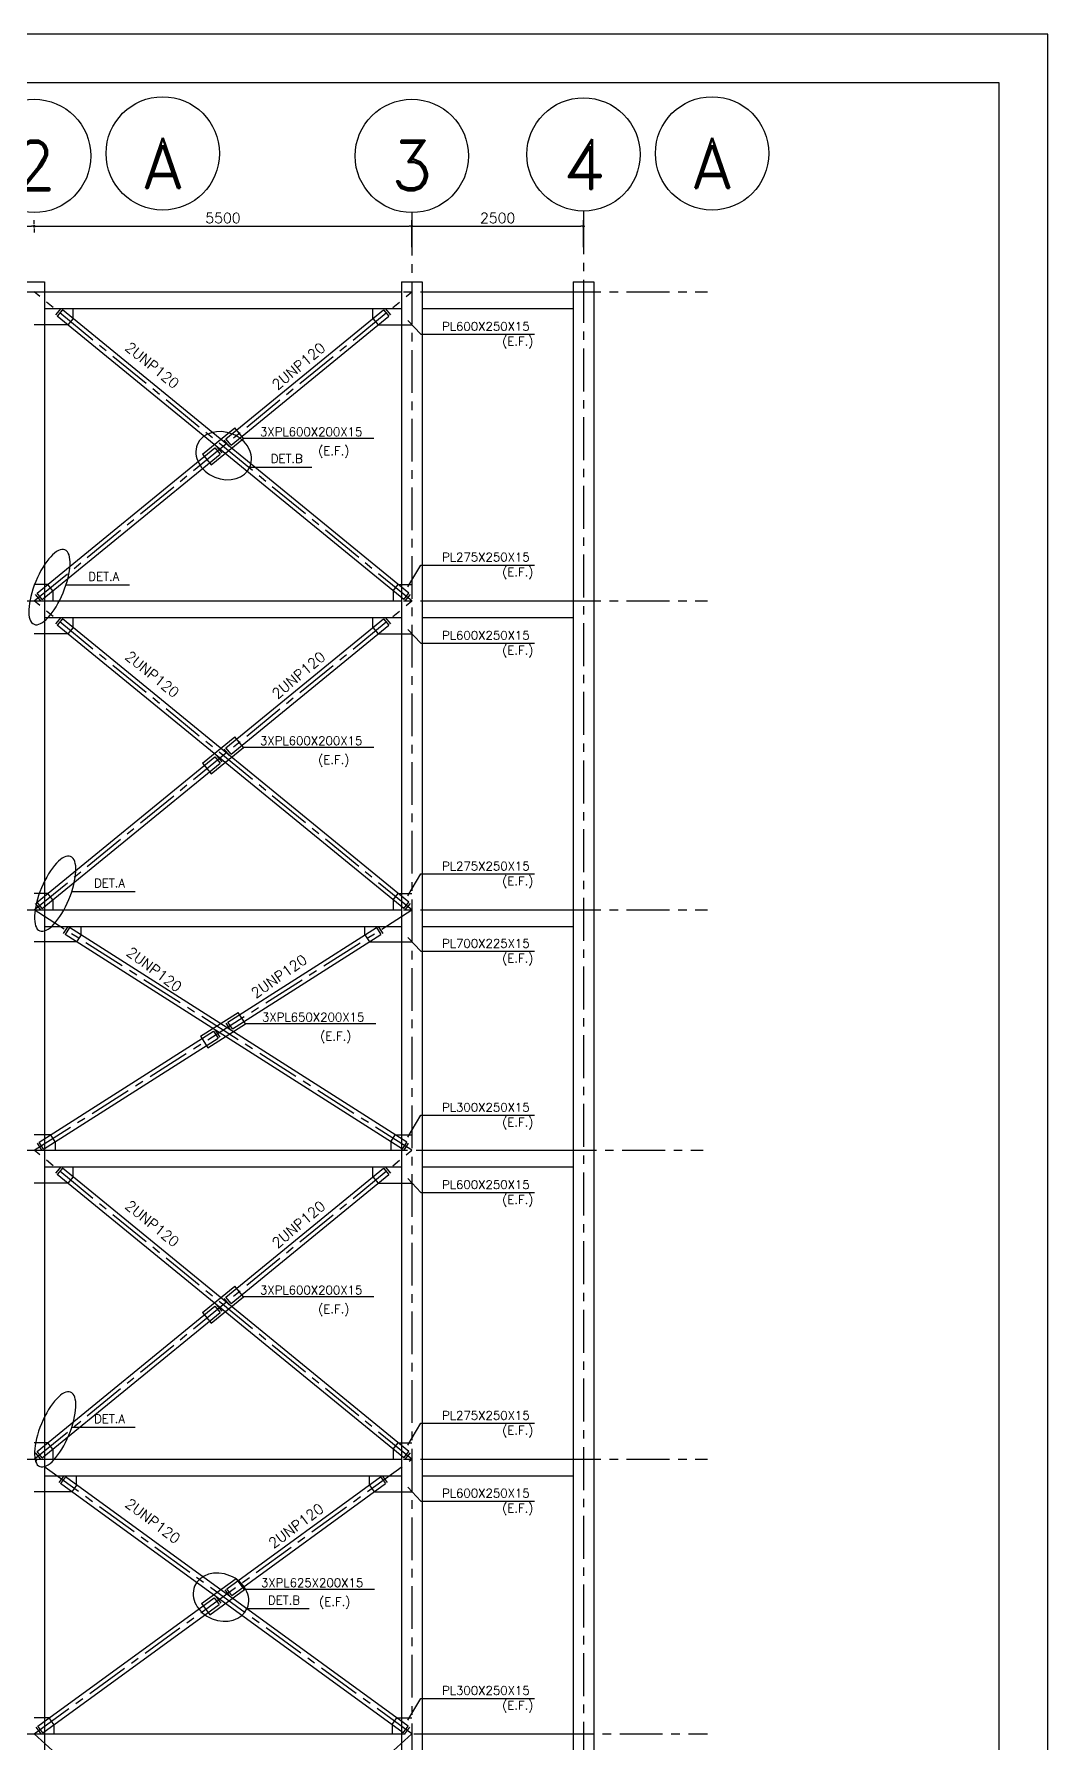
# Model space of a CAD drawing. Header units: inches. Extents: x 1387 to 2676, y -3554 to -2136.
# Drawn here: x 2550.19 to 2579.72, y -2833.79 to -2784.02 of the extents above; entities that cross this region are included whole.
import ezdxf
from ezdxf.enums import TextEntityAlignment as Align

# ---------------------------------------------------------------- set-up
doc = ezdxf.new("R2010")
doc.units = ezdxf.units.IN
doc.header["$MEASUREMENT"] = 0
for name, pattern in [('CENTER', [2, 1.25, -0.25, 0.25, -0.25]), ('DASHDOTX2', [2, 1, -0.5, 0, -0.5]), ('HIDDEN', [0.375, 0.25, -0.125])]:
    doc.linetypes.add(name, pattern=pattern)
for name, color, linetype in [('1', 1, 'Continuous'), ('2Y', 2, 'Continuous'), ('3', 3, 'HIDDEN'), ('3G', 3, 'Continuous'), ('Ax', 1, 'DASHDOTX2'), ('AXE', 1, 'CENTER'), ('DIM', 8, 'Continuous'), ('Layer4', 118, 'Continuous'), ('MEMBER TEXT', 7, 'Continuous'), ('Pich', 2, 'Continuous')]:
    doc.layers.add(name, color=color, linetype=linetype)
doc.styles.add('ROMANC', font='TXT.shx')
doc.styles.add('ROMAND', font='ROMAND.shx')
doc.styles.add('ROMANS', font='ROMANS')
doc.styles.add('ROMANT', font='romant')
doc.dimstyles.new('1-50-2', dxfattribs={"dimtxt": 0.3, "dimasz": 0.08, "dimexe": 0.18, "dimexo": 0.0625, "dimgap": 0.09, "dimtad": 1, "dimdec": 0, "dimlfac": 500, "dimdsep": 46, "dimtxsty": 'ROMANT', "dimblk": 'DOT', "dimcen": 0.09, "dimclrd": 1, "dimclre": 1, "dimclrt": 3, "dimadec": 0, "dimazin": 0, "dimtfac": 1, "dimtdec": 0, "dimtix": 1, "dimtofl": 0, "dimtmove": 2, "dimatfit": 3, "dimldrblk": 'DOT', "dimfxl": 1, "dimtolj": 1, "dimarcsym": 0})

# ---------------------------------------------------------------- blocks, each defined once
blk = doc.blocks.new('DOT')
at = {"layer": 'DIM', "color": 0, "linetype": 'ByBlock'}
blk.add_line((-0.5, 0), (-1, 0), dxfattribs=at)
at = {"layer": 'DIM', "color": 0, "linetype": 'ByBlock', "const_width": 0.5}
blk.add_lwpolyline([(-0.25, 0, 1), (0.25, 0, 1)], format="xyb", close=True, dxfattribs=at)
blk = doc.blocks.new('*D2706')
at = {"layer": 'Defpoints', "color": 0, "transparency": 16777216}
for p in [(2550.192, -2789.618), (2550.192, -2789.618), (2534.192, -2794.448)]:
    blk.add_point(p, dxfattribs=at)
at = {"layer": 'Pich', "color": 1, "lineweight": -2, "transparency": 16777216}
for p, q in [((2534.192, -2794.385), (2534.192, -2789.438)), ((2534.272, -2789.618), (2550.112, -2789.618)), ((2550.192, -2789.68), (2550.192, -2789.798))]:
    blk.add_line(p, q, dxfattribs=at)
at = {"layer": 'Pich', "color": 1, "lineweight": -2, "transparency": 16777216, "xscale": 0.08, "yscale": 0.08, "zscale": 0.08, "rotation": 180}
blk.add_blockref('DOT', (2534.192, -2789.618), dxfattribs=at)
at = {"layer": 'Pich', "color": 1, "lineweight": -2, "transparency": 16777216, "xscale": 0.08, "yscale": 0.08, "zscale": 0.08}
blk.add_blockref('DOT', (2550.192, -2789.618), dxfattribs=at)
at = {"layer": 'Pich', "color": 3, "transparency": 16777216, "insert": (2542.192, -2789.378), "char_height": 0.3, "attachment_point": 5, "style": 'ROMANT'}
blk.add_mtext('\\A1;8000', dxfattribs=at)
blk = doc.blocks.new('_Dot')
at = {"layer": 'DIM', "color": 0, "lineweight": -2}
blk.add_line((-0.5, 0), (-1, 0), dxfattribs=at)
at = {"layer": 'DIM', "color": 0, "const_width": 0.5}
blk.add_lwpolyline([(-0.25, 0, 1), (0.25, 0, 1)], format="xyb", close=True, dxfattribs=at)
blk = doc.blocks.new('*D2696')
at = {"layer": 'Defpoints', "color": 0, "transparency": 16777216}
for p in [(2550.192, -2789.618), (2561.192, -2789.618), (2561.192, -2790.293)]:
    blk.add_point(p, dxfattribs=at)
at = {"layer": 'Pich', "color": 1, "lineweight": -2, "transparency": 16777216}
for p, q in [((2550.192, -2789.555), (2550.192, -2789.438)), ((2561.192, -2790.23), (2561.192, -2789.438)), ((2550.272, -2789.618), (2561.112, -2789.618))]:
    blk.add_line(p, q, dxfattribs=at)
at = {"layer": 'Pich', "color": 1, "lineweight": -2, "transparency": 16777216, "xscale": 0.08, "yscale": 0.08, "zscale": 0.08, "rotation": 180}
blk.add_blockref('DOT', (2550.192, -2789.618), dxfattribs=at)
at = {"layer": 'Pich', "color": 1, "lineweight": -2, "transparency": 16777216, "xscale": 0.08, "yscale": 0.08, "zscale": 0.08}
blk.add_blockref('DOT', (2561.192, -2789.618), dxfattribs=at)
at = {"layer": 'Pich', "color": 3, "transparency": 16777216, "insert": (2555.692, -2789.378), "char_height": 0.3, "attachment_point": 5, "style": 'ROMANT'}
blk.add_mtext('\\A1;5500', dxfattribs=at)
blk = doc.blocks.new('*D2697')
at = {"layer": 'Defpoints', "color": 0, "transparency": 16777216}
for p in [(2561.192, -2789.618), (2566.192, -2789.618), (2566.192, -2790.293)]:
    blk.add_point(p, dxfattribs=at)
at = {"layer": 'Pich', "color": 1, "lineweight": -2, "transparency": 16777216}
for p, q in [((2561.192, -2789.555), (2561.192, -2789.438)), ((2566.192, -2790.23), (2566.192, -2789.438)), ((2561.272, -2789.618), (2566.112, -2789.618))]:
    blk.add_line(p, q, dxfattribs=at)
at = {"layer": 'Pich', "color": 1, "lineweight": -2, "transparency": 16777216, "xscale": 0.08, "yscale": 0.08, "zscale": 0.08, "rotation": 180}
blk.add_blockref('DOT', (2561.192, -2789.618), dxfattribs=at)
at = {"layer": 'Pich', "color": 1, "lineweight": -2, "transparency": 16777216, "xscale": 0.08, "yscale": 0.08, "zscale": 0.08}
blk.add_blockref('DOT', (2566.192, -2789.618), dxfattribs=at)
at = {"layer": 'Pich', "color": 3, "transparency": 16777216, "insert": (2563.692, -2789.378), "char_height": 0.3, "attachment_point": 5, "style": 'ROMANT'}
blk.add_mtext('\\A1;2500', dxfattribs=at)

msp = doc.modelspace()

# ---------------------------------------------------------------- linework, layer by layer
at = {"layer": '1'}
msp.add_lwpolyline([(2578.30094543, -2866.70794153), (2578.30094543, -2785.43959136), (2521.6679488, -2785.43959136), (2521.6679488, -2866.70794153)], close=True, dxfattribs=at)
at = {"layer": '2Y'}
for p, q in [((2561.0796015, -2792.35953672, -0.01499989), (2561.44983005, -2792.76531174, -0.01499989)), ((2561.44983005, -2792.76531174, -0.01499989), (2564.76689617, -2792.76531174, -0.01499989)), ((2560.0815145, -2795.80315067, -0.0073172), (2556.28814561, -2795.80315067, -0.0073172)), ((2556.47337221, -2796.63261006, -0.00749991), (2558.28126105, -2796.63261006, -0.00749991)), ((2561.07966009, -2800.1189692, -0.01499989), (2561.44988863, -2799.48584324, -0.01499989)), ((2561.44988863, -2799.48584324, -0.01499989), (2564.76695475, -2799.48584324, -0.01499989)), ((2551.12052916, -2800.06597542, -0.01484509), (2552.9677752, -2800.06597542, -0.01484509)), ((2561.07961892, -2801.35953672, -0.01499989), (2561.44984747, -2801.76531174, -0.01499989)), ((2561.44984747, -2801.76531174, -0.01499989), (2564.76691359, -2801.76531174, -0.01499989)), ((2560.08153192, -2804.80315067, -0.0073172), (2556.28816302, -2804.80315067, -0.0073172)), ((2561.0796775, -2809.1189692, -0.01499989), (2561.44990605, -2808.48584324, -0.01499989)), ((2561.44990605, -2808.48584324, -0.01499989), (2564.76697217, -2808.48584324, -0.01499989)), ((2551.28828225, -2808.9965196, -0.01484509), (2553.13552829, -2808.9965196, -0.01484509)), ((2561.07966347, -2810.33217698), (2561.44989202, -2810.73795199)), ((2561.44989202, -2810.73795199), (2564.76695814, -2810.73795199)), ((2560.1399966, -2812.85320866, 0.00675369), (2556.34662771, -2812.85320866, 0.00675369)), ((2561.07967433, -2816.14680014, 0.00000569), (2561.44990287, -2815.51367418, 0.00000569)), ((2561.44990287, -2815.51367418, 0.00000569), (2564.76696899, -2815.51367418, 0.00000569)), ((2561.0796015, -2817.35977601), (2561.44983005, -2817.76555103)), ((2561.44983005, -2817.76555103), (2564.76689617, -2817.76555103)), ((2560.0815145, -2820.80338996, 0.00768268), (2556.28814561, -2820.80338996, 0.00768268)), ((2551.28826483, -2824.59990604, 0.0001548), (2553.13551087, -2824.59990604, 0.0001548)), ((2561.07966009, -2825.11920849), (2561.44988863, -2824.48608253)), ((2561.44988863, -2824.48608253), (2564.76695475, -2824.48608253)), ((2561.07964837, -2826.3473894), (2561.44987692, -2826.75316441)), ((2561.44987692, -2826.75316441), (2564.76694304, -2826.75316441)), ((2560.1085482, -2829.32676045, -0.00780765), (2556.31517931, -2829.32676045, -0.00780765)), ((2556.39412521, -2829.88397781, -0.00749998), (2558.20201405, -2829.88397781, -0.00749998)), ((2561.07965584, -2833.13157721, -0.000008), (2561.44988439, -2832.49845124, -0.000008)), ((2561.44988439, -2832.49845124, -0.000008), (2564.76695051, -2832.49845124, -0.000008))]:
    msp.add_line(p, q, dxfattribs=at)
at = {"layer": '2Y', "extrusion": (0, 0, -1)}
for centre in [(2555.71203455, -2796.29946779, -0.00749991), (2555.63278755, -2829.55083554, -0.00749998)]:
    msp.add_ellipse(centre, major_axis=(0.76773116, -0.31833612), ratio=0.8162990064, start_param=-1.5707963268, end_param=4.7123889804, dxfattribs=at)
for centre in [(2550.63691316, -2800.12840288, -0.01484509), (2550.80466625, -2809.05894707, -0.01484509), (2550.80464883, -2824.66233351, 0.0001548)]:
    msp.add_ellipse(centre, major_axis=(0.44980915, 1.08480463), ratio=0.3680028453, dxfattribs=at)
at = {"layer": '3G'}
for p, q in [((2549.89200652, -2791.23267446), (2550.49200652, -2791.23267446)), ((2550.49200652, -2791.23267446), (2550.49206565, -2853.93267446)), ((2550.49205584, -2791.53265937, 0.01499996), (2560.8921083, -2791.53264956, 0.01499996)), ((2560.89205899, -2791.23268483), (2561.49205899, -2791.23268483)), ((2560.89205899, -2791.23268483), (2560.89211811, -2853.93268483)), ((2561.49205899, -2791.23268483), (2561.49211811, -2853.93268483)), ((2561.4921083, -2791.53265937, 0.01499996), (2565.8921083, -2791.53265937, 0.01499996)), ((2565.89205899, -2791.23268954), (2566.49205899, -2791.23268954)), ((2565.89205899, -2791.23268954), (2565.89211811, -2853.93268954)), ((2566.49205899, -2791.23268954), (2566.49211811, -2853.93268954)), ((2550.49205584, -2792.01265937, 0.01499996), (2560.8921083, -2792.01264956, 0.01499996)), ((2551.32388669, -2792.30370365, -0.00095441), (2551.32388641, -2792.01241917, 0.01500004)), ((2560.06002764, -2792.30370365, -0.00095441), (2560.06002791, -2792.01241917, 0.01500004)), ((2561.4921083, -2792.01265937, 0.01499996), (2565.8921083, -2792.01265937, 0.01499996)), ((2551.17191236, -2792.48945564, -0.00095441), (2550.1919586, -2792.48945471, -0.01499989)), ((2551.01430004, -2792.05041309, -0.00095441), (2550.8623257, -2792.23616508, -0.00095441)), ((2560.9560598, -2800.4944265, -0.01478177), (2550.8623257, -2792.23616508, -0.00101774)), ((2561.10803413, -2800.3086745, -0.01478177), (2551.01430004, -2792.05041309, -0.00101774)), ((2551.32388669, -2792.30370365, -0.00095441), (2551.17191236, -2792.48945564, -0.00095441)), ((2555.77592651, -2795.80877191, -0.00728179), (2560.36961429, -2792.05041309, -0.00101774)), ((2555.92790085, -2795.9945239, -0.00728179), (2560.52158862, -2792.23616508, -0.00101774)), ((2560.06002764, -2792.30370365, -0.00095441), (2560.21200197, -2792.48945564, -0.00095441)), ((2560.21200197, -2792.48945564, -0.00095441), (2561.19195572, -2792.48945471, -0.01499989)), ((2560.36961429, -2792.05041309, -0.00095441), (2560.52158862, -2792.23616508, -0.00095441)), ((2555.09576872, -2796.26188429, -0.00814019), (2556.03485505, -2795.49356402, -0.00685963)), ((2556.28814561, -2795.80315067, -0.00734511), (2556.03485505, -2795.49356402, -0.00734511)), ((2555.34905927, -2796.57147094, -0.00814019), (2556.28814561, -2795.80315067, -0.00685963)), ((2555.88146285, -2796.03251748, -0.00734511), (2555.72948852, -2795.84676549, -0.00734511)), ((2555.92790085, -2795.9945239, -0.00734511), (2555.77592651, -2795.80877191, -0.00734511)), ((2550.27588019, -2800.3086745, -0.01478177), (2555.45601348, -2796.07051106, -0.00771803)), ((2550.42785453, -2800.4944265, -0.01478177), (2555.60798781, -2796.25626305, -0.00771803)), ((2555.09576872, -2796.26188429, -0.0076547), (2555.34905927, -2796.57147094, -0.0076547)), ((2555.45601348, -2796.07051106, -0.0076547), (2555.60798781, -2796.25626305, -0.0076547)), ((2555.50245148, -2796.03251748, -0.0076547), (2555.65442581, -2796.21826947, -0.0076547)), ((2550.58546684, -2800.05538395, -0.01484509), (2550.19191039, -2800.05538432, -0.01499989)), ((2550.42785453, -2800.4944265, -0.01484509), (2550.27588019, -2800.3086745, -0.01484509)), ((2550.73744118, -2800.24113594, -0.01484509), (2550.58546684, -2800.05538395, -0.01484509)), ((2550.73744118, -2800.24113594, -0.01484509), (2550.7374409, -2800.5324105, 0.00000007)), ((2560.64647315, -2800.24113594, -0.01484509), (2560.79844748, -2800.05538395, -0.01484509)), ((2560.64647315, -2800.24113594, -0.01484509), (2560.64647342, -2800.5324105, 0.00000007)), ((2560.79844748, -2800.05538395, -0.01484509), (2561.19200393, -2800.05538432, -0.01499989)), ((2560.9560598, -2800.4944265, -0.01484509), (2561.10803413, -2800.3086745, -0.01484509)), ((2550.49205584, -2800.53265937, 0.01499996), (2560.8921083, -2800.53264956, 0.01499996)), ((2561.4921083, -2800.53265937, 0.01499996), (2565.8921083, -2800.53265937, 0.01499996)), ((2551.17192977, -2801.48945564, -0.00095441), (2550.19197602, -2801.48945471, -0.01499989)), ((2550.49205584, -2801.01265937, 0.01499996), (2560.8921083, -2801.01264956, 0.01499996)), ((2551.01431745, -2801.05041309, -0.00095441), (2550.86234312, -2801.23616508, -0.00095441)), ((2560.95607722, -2809.4944265, -0.01478177), (2550.86234312, -2801.23616508, -0.00101774)), ((2561.10805155, -2809.3086745, -0.01478177), (2551.01431745, -2801.05041309, -0.00101774)), ((2551.3239041, -2801.30370365, -0.00095441), (2551.17192977, -2801.48945564, -0.00095441)), ((2551.3239041, -2801.30370365, -0.00095441), (2551.32390383, -2801.01241917, 0.01500004)), ((2555.77594393, -2804.80877191, -0.00728179), (2560.36963171, -2801.05041309, -0.00101774)), ((2555.92791826, -2804.9945239, -0.00728179), (2560.52160604, -2801.23616508, -0.00101774)), ((2560.06004505, -2801.30370365, -0.00095441), (2560.06004533, -2801.01241917, 0.01500004)), ((2560.06004505, -2801.30370365, -0.00095441), (2560.21201939, -2801.48945564, -0.00095441)), ((2560.21201939, -2801.48945564, -0.00095441), (2561.19197314, -2801.48945471, -0.01499989)), ((2560.36963171, -2801.05041309, -0.00095441), (2560.52160604, -2801.23616508, -0.00095441)), ((2561.4921083, -2801.01265937, 0.01499996), (2565.8921083, -2801.01265937, 0.01499996)), ((2555.09578613, -2805.26188429, -0.00814019), (2556.03487247, -2804.49356402, -0.00685963)), ((2555.34907669, -2805.57147094, -0.00814019), (2556.28816302, -2804.80315067, -0.00685963)), ((2555.88148026, -2805.03251748, -0.00734511), (2555.72950593, -2804.84676549, -0.00734511)), ((2555.92791826, -2804.9945239, -0.00734511), (2555.77594393, -2804.80877191, -0.00734511)), ((2556.28816302, -2804.80315067, -0.00734511), (2556.03487247, -2804.49356402, -0.00734511)), ((2550.27589761, -2809.3086745, -0.01478177), (2555.4560309, -2805.07051106, -0.00771803)), ((2550.42787194, -2809.4944265, -0.01478177), (2555.60800523, -2805.25626305, -0.00771803)), ((2555.09578613, -2805.26188429, -0.0076547), (2555.34907669, -2805.57147094, -0.0076547)), ((2555.4560309, -2805.07051106, -0.0076547), (2555.60800523, -2805.25626305, -0.0076547)), ((2555.50246889, -2805.03251748, -0.0076547), (2555.65444323, -2805.21826947, -0.0076547)), ((2550.58548426, -2809.05538395, -0.01484509), (2550.19192781, -2809.05538432, -0.01499989)), ((2550.42787194, -2809.4944265, -0.01484509), (2550.27589761, -2809.3086745, -0.01484509)), ((2550.73745859, -2809.24113594, -0.01484509), (2550.58548426, -2809.05538395, -0.01484509)), ((2550.73745859, -2809.24113594, -0.01484509), (2550.73745832, -2809.5324105, 0.00000007)), ((2560.64649056, -2809.24113594, -0.01484509), (2560.7984649, -2809.05538395, -0.01484509)), ((2560.64649056, -2809.24113594, -0.01484509), (2560.64649084, -2809.5324105, 0.00000007)), ((2560.7984649, -2809.05538395, -0.01484509), (2561.19202135, -2809.05538432, -0.01499989)), ((2560.95607722, -2809.4944265, -0.01484509), (2561.10805155, -2809.3086745, -0.01484509)), ((2550.49205584, -2809.53265937, 0.01499996), (2560.8921083, -2809.53264956, 0.01499996)), ((2561.4921083, -2809.53265937, 0.01499996), (2565.8921083, -2809.53265937, 0.01499996)), ((2550.49205584, -2810.01265937, 0.01499996), (2560.8921083, -2810.01264956, 0.01499996)), ((2551.22053535, -2810.04486314, 0.00124545), (2551.09168357, -2810.24734085, 0.00124545)), ((2560.91781504, -2816.50044638, 0.01471359), (2551.09168357, -2810.24734085, 0.00131448)), ((2561.04666681, -2816.29796867, 0.01471359), (2551.22053535, -2810.04486314, 0.00131448)), ((2551.55799819, -2810.2596161, 0.00124545), (2551.42914642, -2810.4620938, 0.00124545)), ((2551.55799819, -2810.2596161, 0.00124545), (2551.55799842, -2810.01265057, 0.01499996)), ((2555.83736195, -2812.7979917, 0.00721386), (2560.1636288, -2810.04486314, 0.00131448)), ((2555.96621414, -2813.00046914, 0.00721386), (2560.29248057, -2810.24734085, 0.00131448)), ((2559.82616595, -2810.2596161, 0.00124545), (2559.82616572, -2810.01265057, 0.01499996)), ((2559.82616595, -2810.2596161, 0.00124545), (2559.95501773, -2810.4620938, 0.00124545)), ((2560.1636288, -2810.04486314, 0.00124545), (2560.29248057, -2810.24734085, 0.00124545)), ((2561.4921083, -2810.01265937, 0.01499996), (2565.8921083, -2810.01265937, 0.01499996)), ((2551.42914642, -2810.4620938, 0.00124545), (2550.19214645, -2810.46209497)), ((2559.95501773, -2810.4620938, 0.00124545), (2561.19201769, -2810.46209497)), ((2555.03753643, -2813.2121555, 0.00824595), (2556.13187406, -2812.51574627, 0.00675369)), ((2555.25229009, -2813.54961789, 0.00824595), (2556.34662771, -2812.85320866, 0.00675369)), ((2555.91559471, -2813.03268208, 0.00771676), (2555.78674252, -2812.83020465, 0.00728289)), ((2555.96621414, -2813.00046914, 0.00771676), (2555.83736188, -2812.7979916, 0.00728289)), ((2556.34662771, -2812.85320866, 0.00786138), (2556.13187406, -2812.51574627, 0.00713827)), ((2550.33749733, -2816.29796867, 0.01471359), (2555.41795, -2813.06489502, 0.00778578)), ((2550.4663491, -2816.50044638, 0.01471359), (2555.5468022, -2813.26737246, 0.00778578)), ((2555.03753643, -2813.2121555, 0.00713826), (2555.25229009, -2813.54961789, 0.00786138)), ((2555.41795, -2813.06489502, 0.00728289), (2555.54680226, -2813.26737257, 0.00771675)), ((2555.46856943, -2813.03268208, 0.00728289), (2555.59742162, -2813.23515952, 0.00771675)), ((2550.67496017, -2816.08321572, 0.01478261), (2550.19195993, -2816.08321526)), ((2550.4663491, -2816.50044638, 0.01478261), (2550.33749733, -2816.29796867, 0.01478261)), ((2550.80381194, -2816.28569342, 0.01478261), (2550.67496017, -2816.08321572, 0.01478261)), ((2550.80381194, -2816.28569342, 0.01478261), (2550.80381217, -2816.53265895, 0.02999992)), ((2560.5803522, -2816.28569342, 0.01478261), (2560.58035197, -2816.53265895, 0.02999992)), ((2560.5803522, -2816.28569342, 0.01478261), (2560.70920397, -2816.08321572, 0.01478261)), ((2560.70920397, -2816.08321572, 0.01478261), (2561.19220421, -2816.08321526)), ((2560.91781504, -2816.50044638, 0.01478261), (2561.04666681, -2816.29796867, 0.01478261)), ((2550.49203083, -2816.53265925), (2560.8920833, -2816.53264944)), ((2561.4920833, -2816.53265925), (2565.8920833, -2816.53265925)), ((2550.49203083, -2817.01265925), (2560.8920833, -2817.01264944)), ((2551.01430004, -2817.05065238, 0.01404548), (2550.8623257, -2817.23640437, 0.01404548)), ((2560.9560598, -2825.49466579, 0.00021812), (2550.8623257, -2817.23640437, 0.01398215)), ((2561.10803413, -2825.30891379, 0.00021812), (2551.01430004, -2817.05065238, 0.01398215)), ((2551.32388669, -2817.30394294, 0.01404548), (2551.17191236, -2817.48969493, 0.01404548)), ((2551.32388669, -2817.30394294, 0.01404548), (2551.32388641, -2817.01265846, 0.02999992)), ((2555.77592651, -2820.8090112, 0.0077181), (2560.36961429, -2817.05065238, 0.01398215)), ((2555.92790085, -2820.99476319, 0.0077181), (2560.52158862, -2817.23640437, 0.01398215)), ((2560.06002764, -2817.30394294, 0.01404548), (2560.06002791, -2817.01265846, 0.02999992)), ((2560.06002764, -2817.30394294, 0.01404548), (2560.21200197, -2817.48969493, 0.01404548)), ((2560.36961429, -2817.05065238, 0.01404548), (2560.52158862, -2817.23640437, 0.01404548)), ((2561.4920833, -2817.01265925), (2565.8920833, -2817.01265925)), ((2551.17191236, -2817.48969493, 0.01404548), (2550.1919586, -2817.489694)), ((2560.21200197, -2817.48969493, 0.01404548), (2561.19195572, -2817.489694)), ((2555.09576872, -2821.26212358, 0.0068597), (2556.03485505, -2820.49380331, 0.00814026)), ((2555.34905927, -2821.57171023, 0.0068597), (2556.28814561, -2820.80338996, 0.00814026)), ((2555.88146285, -2821.03275677, 0.00765478), (2555.72948852, -2820.84700478, 0.00765478)), ((2555.92790085, -2820.99476319, 0.00765478), (2555.77592651, -2820.8090112, 0.00765478)), ((2556.28814561, -2820.80338996, 0.00765478), (2556.03485505, -2820.49380331, 0.00765478)), ((2550.27588019, -2825.30891379, 0.00021812), (2555.45601348, -2821.07075035, 0.00728186)), ((2550.42785453, -2825.49466579, 0.00021812), (2555.60798781, -2821.25650234, 0.00728186)), ((2555.09576872, -2821.26212358, 0.00734518), (2555.34905927, -2821.57171023, 0.00734518)), ((2555.45601348, -2821.07075035, 0.00734518), (2555.60798781, -2821.25650234, 0.00734518)), ((2555.50245148, -2821.03275677, 0.00734518), (2555.65442581, -2821.21850876, 0.00734518)), ((2550.58546684, -2825.05562324, 0.0001548), (2550.19191039, -2825.05562361)), ((2550.42785453, -2825.49466579, 0.0001548), (2550.27588019, -2825.30891379, 0.0001548)), ((2550.73744118, -2825.24137523, 0.0001548), (2550.58546684, -2825.05562324, 0.0001548)), ((2550.73744118, -2825.24137523, 0.0001548), (2550.7374409, -2825.53264979, 0.01499996)), ((2560.64647315, -2825.24137523, 0.0001548), (2560.79844748, -2825.05562324, 0.0001548)), ((2560.64647315, -2825.24137523, 0.0001548), (2560.64647342, -2825.53264979, 0.01499996)), ((2560.79844748, -2825.05562324, 0.0001548), (2561.19200393, -2825.05562361)), ((2560.9560598, -2825.49466579, 0.0001548), (2561.10803413, -2825.30891379, 0.0001548)), ((2550.49205584, -2825.53265937, 0.01499996), (2560.8921083, -2825.53264956, 0.01499996)), ((2561.4921083, -2825.53265937, 0.01499996), (2565.8921083, -2825.53265937, 0.01499996)), ((2550.49205584, -2826.01265937, 0.01499996), (2560.8921083, -2826.01264956, 0.01499996)), ((2551.10469055, -2826.04794918, -0.00108195), (2550.96352919, -2826.24204573, -0.00108195)), ((2560.93956852, -2833.49735904, -0.014818), (2550.96352919, -2826.24204573, -0.00114811)), ((2561.08072988, -2833.30326249, -0.014818), (2551.10469055, -2826.04794918, -0.00114811)), ((2551.4281848, -2826.28321811, -0.00108195), (2551.28702344, -2826.47731466, -0.00108195)), ((2551.4281848, -2826.28321811, -0.00108195), (2551.42818454, -2826.01265849, 0.01499996)), ((2555.80346943, -2829.30323527, -0.00728147), (2560.27947456, -2826.04794053, -0.00114811)), ((2555.94463149, -2829.49733131, -0.00728147), (2560.42063629, -2826.24203681, -0.00114811)), ((2559.95598076, -2826.28321007, -0.00108195), (2559.9559805, -2826.01265045, 0.01499996)), ((2559.95598076, -2826.28321007, -0.00108195), (2560.09714248, -2826.47730635, -0.00108195)), ((2560.27947456, -2826.04794053, -0.00108195), (2560.42063629, -2826.24203681, -0.00108195)), ((2561.4921083, -2826.01265937, 0.01499996), (2565.8921083, -2826.01265937, 0.01499996)), ((2551.28702344, -2826.47731466, -0.00108195), (2550.19216333, -2826.47731776)), ((2560.09714248, -2826.47730635, -0.00108195), (2561.19200259, -2826.47730738)), ((2555.06899238, -2829.73848342, -0.00822342), (2556.07990922, -2829.00326704, -0.00683819)), ((2555.30426247, -2830.06197683, -0.00822342), (2556.31517931, -2829.32676045, -0.00683819)), ((2555.94463149, -2829.49733131, -0.00771366), (2555.80346937, -2829.30323519, -0.00734796)), ((2556.31517931, -2829.32676045, -0.00783556), (2556.07990922, -2829.00326704, -0.00722606)), ((2550.30344892, -2833.30327265, -0.014818), (2555.4395402, -2829.56791256, -0.00778015)), ((2550.44461065, -2833.49736894, -0.014818), (2555.58070225, -2829.76200861, -0.00778015)), ((2555.06899238, -2829.73848342, -0.00722606), (2555.30426247, -2830.06197683, -0.00783556)), ((2555.4395402, -2829.56791256, -0.00734796), (2555.58070231, -2829.76200869, -0.00771366)), ((2550.62694273, -2833.06800311, -0.014818), (2550.19194391, -2833.0680027)), ((2550.44461065, -2833.49736894, -0.014818), (2550.30344892, -2833.30327265, -0.014818)), ((2550.76810445, -2833.26209939, -0.014818), (2550.62694273, -2833.06800311, -0.014818)), ((2550.76810445, -2833.26209939, -0.014818), (2550.76810471, -2833.53265911)), ((2560.61607427, -2833.26209011, -0.014818), (2560.75723563, -2833.06799356, -0.014818)), ((2560.61607427, -2833.26209011, -0.014818), (2560.61607452, -2833.53264982)), ((2560.75723563, -2833.06799356, -0.014818), (2561.19223444, -2833.06799233)), ((2560.93956852, -2833.49735904, -0.014818), (2561.08072988, -2833.30326249, -0.014818)), ((2550.49205584, -2833.53265937), (2560.8921083, -2833.53264956)), ((2561.4921083, -2833.53265937), (2565.8921083, -2833.53265937))]:
    msp.add_line(p, q, dxfattribs=at)
at = {"layer": 'Ax', "linetype": 'Continuous', "ltscale": 0.5}
for centre in [(2550.19188002, -2787.57125455), (2553.9361621, -2787.49569755), (2561.19193248, -2787.57125455), (2566.19193248, -2787.52725571), (2569.93621456, -2787.49569755)]:
    msp.add_circle(centre, 1.65, dxfattribs=at)
at = {"layer": 'AXE'}
for p, q in [((2561.19204741, -2789.2250251), (2561.19197496, -2855.78661018)), ((2566.19204741, -2789.18102626), (2566.19197496, -2855.78661018)), ((2525.44805149, -2791.53265937), (2569.80375411, -2791.53265937)), ((2561.19200348, -2800.53242008, -0.01499989), (2550.19191084, -2791.53261488, 0.00000007)), ((2550.19191084, -2800.53242008, -0.01499989), (2561.19200348, -2791.53261488, 0.00000007)), ((2550.96786204, -2792.01241951, -0.00095441), (2550.81588771, -2792.1981715, -0.00095441)), ((2560.41605229, -2792.01241951, -0.00095441), (2560.56802662, -2792.1981715, -0.00095441)), ((2550.38141653, -2800.53242008, -0.01484509), (2550.2294422, -2800.34666809, -0.01484509)), ((2561.0024978, -2800.53242008, -0.01484509), (2561.15447213, -2800.34666809, -0.01484509)), ((2525.44805149, -2800.53265937), (2569.80375411, -2800.53265937)), ((2561.1920209, -2809.53242008, -0.01499989), (2550.19192826, -2800.53261488, 0.00000007)), ((2550.19192826, -2809.53242008, -0.01499989), (2561.1920209, -2800.53261488, 0.00000007)), ((2550.96787945, -2801.01241951, -0.00095441), (2550.81590512, -2801.1981715, -0.00095441)), ((2560.4160697, -2801.01241951, -0.00095441), (2560.56804404, -2801.1981715, -0.00095441)), ((2550.38143394, -2809.53242008, -0.01484509), (2550.22945961, -2809.34666809, -0.01484509)), ((2561.00251521, -2809.53242008, -0.01484509), (2561.15448955, -2809.34666809, -0.01484509)), ((2525.44805149, -2809.53265937), (2569.80375411, -2809.53265937)), ((2550.19191084, -2816.53285417, 0.01499996), (2561.19201857, -2809.53265937)), ((2561.1922533, -2816.53285417, 0.01499996), (2550.19214557, -2809.53265937)), ((2551.16991592, -2810.0126502, 0.00124545), (2551.04106415, -2810.21512791, 0.00124545)), ((2560.21424822, -2810.0126502, 0.00124545), (2560.34309999, -2810.21512791, 0.00124545)), ((2550.41572967, -2816.53265932, 0.01478261), (2550.2868779, -2816.33018162, 0.01478261)), ((2560.96843447, -2816.53265932, 0.01478261), (2561.09728624, -2816.33018162, 0.01478261)), ((2525.31958209, -2816.53265937, 0.01499996), (2569.67528471, -2816.53265937, 0.01499996)), ((2561.19200348, -2825.53265937), (2550.19191084, -2816.53285417, 0.01499996)), ((2550.19191084, -2825.53265937), (2561.19200348, -2816.53285417, 0.01499996)), ((2550.96786204, -2817.0126588, 0.01404548), (2550.81588771, -2817.19841079, 0.01404548)), ((2560.41605229, -2817.0126588, 0.01404548), (2560.56802662, -2817.19841079, 0.01404548)), ((2550.38141653, -2825.53265937, 0.0001548), (2550.2294422, -2825.34690738, 0.0001548)), ((2561.0024978, -2825.53265937, 0.0001548), (2561.15447213, -2825.34690738, 0.0001548)), ((2525.44805149, -2825.53265937), (2569.80375411, -2825.53265937)), ((2550.19206527, -2833.53265937, -0.01499996), (2561.19200348, -2825.53265937)), ((2561.19211396, -2833.532649, -0.01499996), (2550.19216066, -2825.53266974)), ((2551.05616641, -2826.01265884, -0.00108195), (2550.91500505, -2826.20675539, -0.00108195)), ((2560.32799863, -2826.01265009, -0.00108195), (2560.46916036, -2826.20674638, -0.00108195)), ((2555.89610742, -2829.53262175, -0.00771366), (2555.75494536, -2829.3385257, -0.00734796)), ((2555.48806427, -2829.53262213, -0.00734796), (2555.62922632, -2829.72671817, -0.00771366)), ((2550.39608658, -2833.53265937, -0.014818), (2550.25492485, -2833.33856309, -0.014818)), ((2560.98809265, -2833.53264938, -0.014818), (2561.12925401, -2833.33855283, -0.014818)), ((2525.24805149, -2833.53265937, -0.01499996), (2569.80375411, -2833.53265937, -0.01499996)), ((2561.19198651, -2843.53265937, -0.01499996), (2550.19206527, -2833.53265937, -0.01499996)), ((2550.19217763, -2843.53265937, -0.01499996), (2561.19209887, -2833.53265937, -0.01499996))]:
    msp.add_line(p, q, dxfattribs=at)
at = {"layer": 'Layer4'}
msp.add_lwpolyline([(2520.25212388, -2784.02376645), (2520.25212388, -2868.12376645), (2579.71677035, -2868.12376645), (2579.71677035, -2784.02376645)], close=True, dxfattribs=at)

# ---------------------------------------------------------------- texts
at = {"layer": '2Y', "style": 'ROMANC'}
for s, p in [('DET.B', (2557.08385649, -2796.51139578, -0.00749991)), ('DET.A', (2551.77037063, -2799.94476113, -0.01484509)), ('DET.A', (2551.93812372, -2808.87530532, -0.01484509)), ('DET.A', (2551.93810631, -2824.47869176, 0.0001548)), ('DET.B', (2557.00460948, -2829.76276353, -0.00749998))]:
    msp.add_text(s, height=0.249999306, dxfattribs=at).set_placement(p)
at = {"layer": '3', "color": 3, "style": 'ROMAND'}
for s, p in [('A', (2553.94091337, -2787.77650303, 0.00000003)), ('A', (2569.94096584, -2787.77650303, 0.00000003)), ('2', (2550.1966313, -2787.85206004, 0.00000003)), ('3', (2561.19668376, -2787.85206004, 0.00000003)), ('4', (2566.19668376, -2787.8080612, 0.00000003))]:
    msp.add_text(s, height=1.4598144, dxfattribs=at).set_placement(p, align=Align.MIDDLE_CENTER)
at = {"layer": '3G', "style": 'ROMANC'}
for s, height, p in [('PL600X250X15', 0.2499993062, (2562.07400781, -2792.65918161, -0.01499989)), ('(E.F.)', 0.249999306, (2563.82346299, -2793.09334799, -0.01499989)), ('3XPL600X200X15', 0.2499993062, (2556.7710431, -2795.73040272, -0.0073172)), ('(E.F.)', 0.249999306, (2558.46439943, -2796.28368883, -0.0073172)), ('PL275X250X15', 0.2499993062, (2562.07406639, -2799.37971311, -0.01499989)), ('(E.F.)', 0.249999306, (2563.82352157, -2799.81387949, -0.01499989)), ('PL600X250X15', 0.2499993062, (2562.07402523, -2801.65918161, -0.01499989)), ('(E.F.)', 0.249999306, (2563.82348041, -2802.09334799, -0.01499989)), ('3XPL600X200X15', 0.2499993062, (2556.77106052, -2804.73040272, -0.0073172)), ('(E.F.)', 0.249999306, (2558.46441685, -2805.28368883, -0.0073172)), ('PL275X250X15', 0.2499993062, (2562.07408381, -2808.37971311, -0.01499989)), ('(E.F.)', 0.249999306, (2563.82353899, -2808.81387949, -0.01499989)), ('PL700X225X15', 0.2499993062, (2562.07406978, -2810.63182187)), ('(E.F.)', 0.249999306, (2563.82352496, -2811.06598825)), ('3XPL650X200X15', 0.2499993062, (2556.82952521, -2812.78046071, 0.00675369)), ('(E.F.)', 0.249999306, (2558.52288154, -2813.33374682, 0.00675369)), ('PL300X250X15', 0.2499993062, (2562.07408063, -2815.40754405, 0.00000569)), ('(E.F.)', 0.249999306, (2563.82353581, -2815.84171043, 0.00000569)), ('PL600X250X15', 0.2499993062, (2562.07400781, -2817.6594209)), ('(E.F.)', 0.249999306, (2563.82346299, -2818.09358728)), ('3XPL600X200X15', 0.2499993062, (2556.7710431, -2820.73064201, 0.00768268)), ('(E.F.)', 0.249999306, (2558.46439943, -2821.28392812, 0.00768268)), ('PL275X250X15', 0.2499993062, (2562.07406639, -2824.3799524)), ('(E.F.)', 0.249999306, (2563.82352157, -2824.81411878)), ('PL600X250X15', 0.2499993062, (2562.07405468, -2826.64703428)), ('(E.F.)', 0.249999306, (2563.82350986, -2827.08120066)), ('3XPL625X200X15', 0.2499993062, (2556.7980768, -2829.2540125, -0.00780765)), ('(E.F.)', 0.249999306, (2558.49143313, -2829.80729861, -0.00780765)), ('PL300X250X15', 0.2499993062, (2562.07406215, -2832.39232112, -0.000008)), ('(E.F.)', 0.249999306, (2563.82351733, -2832.8264875, -0.000008))]:
    msp.add_text(s, height=height, dxfattribs=at).set_placement(p)
at = {"layer": 'MEMBER TEXT', "color": 3, "ltscale": 2, "style": 'ROMANS'}
for rotation, p in [(320.911584318, (2553.47964926, -2793.85457898, -0.00749991)), (39.960502402, (2558.04676512, -2793.87633813, -0.00749991)), (320.911584318, (2553.47966667, -2802.85457898, -0.00749991)), (39.960502402, (2558.04678254, -2802.87633813, -0.00749991)), (323.28000741, (2553.54729506, -2811.45924872, 0.02249994)), (34.935307474, (2557.46094081, -2811.66170633, 0.02249994)), (320.911584318, (2553.47964926, -2818.85481827, 0.00749998)), (39.960502402, (2558.04676512, -2818.87657742, 0.00749998)), (322.83310217, (2553.50445504, -2827.52221018, -0.00749991)), (36.581064594, (2557.96261709, -2827.66333578, -0.00749991))]:
    msp.add_text('2UNP120', height=0.3, rotation=rotation, dxfattribs=at).set_placement(p, align=Align.BOTTOM_CENTER)

# ---------------------------------------------------------------- dimensions: what is measured, and where the dimension line sits
at = {"layer": 'Pich'}
for base, p1, p2, picture, middle in [((2550.19198926, -2789.61765371), (2534.19192818, -2794.44792627), (2550.19198926, -2789.61765371), '*D2706', (2542.19195872, -2789.37765371)), ((2561.19204172, -2789.61765371), (2550.19198926, -2789.61765371), (2561.19204172, -2790.29282027), '*D2696', (2555.69201549, -2789.37765371)), ((2566.19204172, -2789.61765371), (2561.19204172, -2789.61765371), (2566.19204172, -2790.29282027), '*D2697', (2563.69204172, -2789.37765371))]:
    dim = msp.add_linear_dim(base=base, p1=p1, p2=p2, dimstyle='1-50-2', dxfattribs=at)
    dim.commit()
    dim.dimension.update_dxf_attribs({"geometry": picture, "text_midpoint": middle})

doc.saveas('drawing.dxf')
